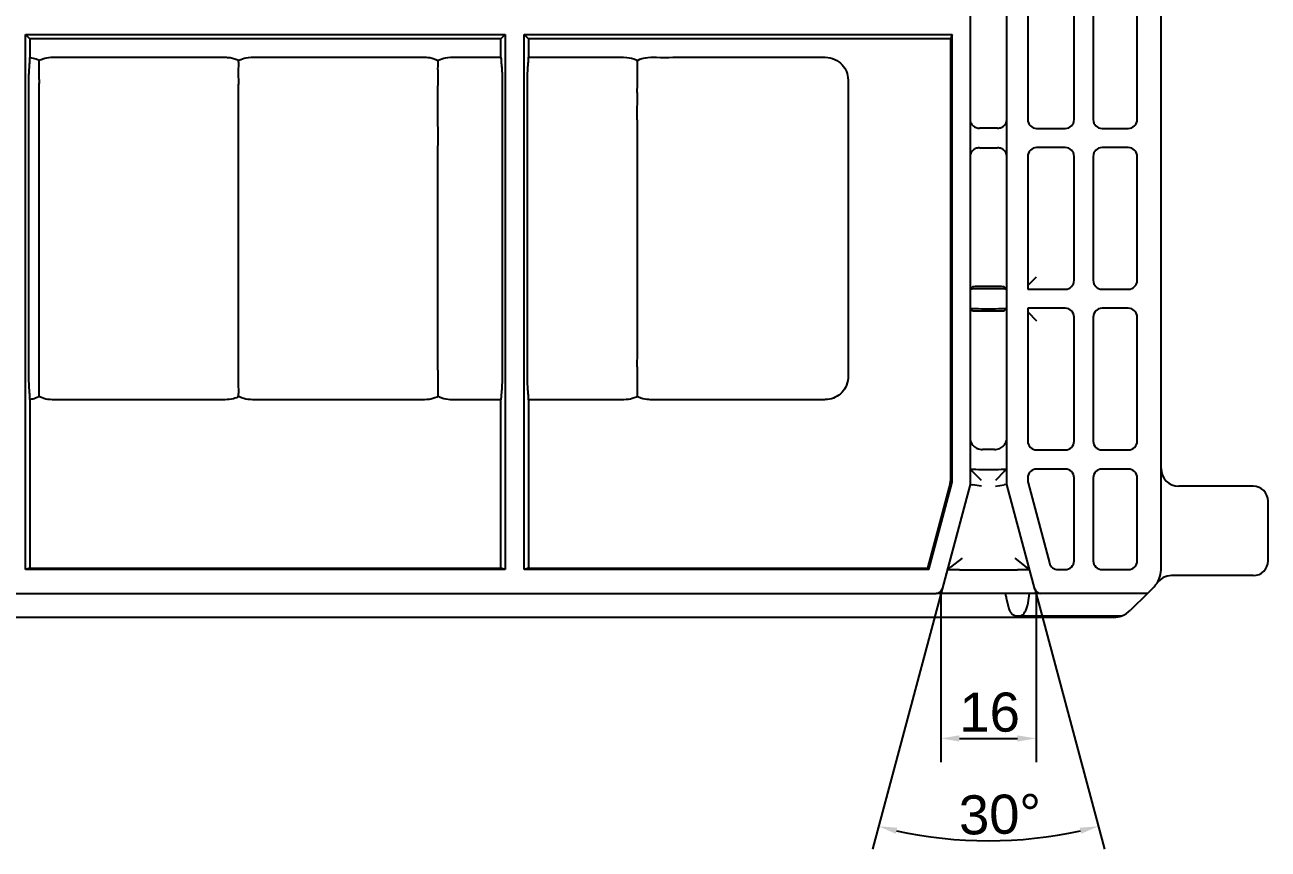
# Model space of a CAD drawing. Header units: millimetres. Extents: x 0 to 1486, y 0 to 1051.
# Drawn here: x 914.8 to 1123.7, y 679.4 to 817.9 of the extents above; entities that cross this region are included whole.
import ezdxf

# ---------------------------------------------------------------- set-up
doc = ezdxf.new("R2010")
doc.units = ezdxf.units.MM
doc.header["$LTSCALE"] = 1.25
doc.layers.add('Bemaßungen(DIN)', color=7, linetype='Continuous', lineweight=5, true_color=0x262659)
doc.layers.add('Sichtbare Kanten(DIN)', color=7, linetype='Continuous', lineweight=25, true_color=0x262659)
doc.styles.add('Aktuell-DINGroßer Text', font='arial.ttf')
doc.dimstyles.new('STANDARD-DIN', dxfattribs={"dimscale": 1.25, "dimtxt": 5.25, "dimasz": 2.5, "dimexe": 3.175, "dimexo": 0, "dimgap": 0.8, "dimtad": 1, "dimrnd": 1e-08, "dimtxsty": 'Aktuell-DINGroßer Text', "dimcen": 0.09, "dimdle": 10, "dimclrd": 256, "dimclre": 256, "dimclrt": 256, "dimazin": 2, "dimtfac": 0.666667, "dimtmove": 0, "dimatfit": 3, "dimfxl": 1, "dimtolj": 1, "dimlwd": 25, "dimlwe": 25, "dimarcsym": 0})

# ---------------------------------------------------------------- blocks, each defined once
blk = doc.blocks.new('*D34')
at = {"layer": 'Bemaßungen(DIN)', "color": 250, "linetype": 'Continuous', "lineweight": 25, "true_color": 0x3f3f3f, "transparency": 16777216}
for p, q in [((1073.65, 740.65), (1057.24, 679.42)), ((1084.55, 723.11), (1096.26, 679.42))]:
    blk.add_line(p, q, dxfattribs=at)
blk.add_arc((1076.75, 752.22), 71.4, 257.5077, 282.4923, dxfattribs=at)
at = {"layer": 'Bemaßungen(DIN)', "color": 250, "linetype": 'Continuous', "true_color": 0x3f3f3f, "transparency": 16777216}
for points in [[(1061.18, 682), (1061.43, 683.01), (1058.27, 683.25)], [(1092.07, 683.01), (1092.32, 682), (1095.23, 683.25)]]:
    blk.add_solid(points, dxfattribs=at)
at = {"layer": 'Defpoints', "color": 0, "linetype": 'Continuous', "transparency": 16777216}
for p in [(1076.75, 752.22), (1073.65, 740.65), (1084.55, 723.11), (1070.53, 681.09)]:
    blk.add_point(p, dxfattribs=at)
at = {"layer": 'Bemaßungen(DIN)', "color": 179, "linetype": 'Continuous', "lineweight": 25, "true_color": 0x262659, "transparency": 16777216, "insert": (1071.7, 688.4), "char_height": 6.562, "attachment_point": 1, "rotation": 1.2441, "style": 'Aktuell-DINGroßer Text'}
blk.add_mtext('\\A1;30°', dxfattribs=at)
blk = doc.blocks.new('*D54')
at = {"layer": 'Bemaßungen(DIN)', "color": 250, "linetype": 'Continuous', "lineweight": 25, "true_color": 0x3f3f3f, "transparency": 16777216}
for p, q in [((1068.75, 722.36), (1068.75, 694.04)), ((1084.75, 722.36), (1084.75, 694.04)), ((1071.87, 698.01), (1081.62, 698.01))]:
    blk.add_line(p, q, dxfattribs=at)
at = {"layer": 'Bemaßungen(DIN)', "color": 250, "linetype": 'Continuous', "true_color": 0x3f3f3f, "transparency": 16777216}
for points in [[(1071.87, 698.53), (1071.87, 697.49), (1068.75, 698.01)], [(1081.62, 698.53), (1081.62, 697.49), (1084.75, 698.01)]]:
    blk.add_solid(points, dxfattribs=at)
at = {"layer": 'Defpoints', "color": 0, "linetype": 'Continuous', "transparency": 16777216}
for p in [(1068.75, 722.36), (1084.75, 722.36), (1084.75, 698.01)]:
    blk.add_point(p, dxfattribs=at)
at = {"layer": 'Bemaßungen(DIN)', "color": 179, "linetype": 'Continuous', "lineweight": 25, "true_color": 0x262659, "transparency": 16777216, "insert": (1071.85, 705.71), "char_height": 6.562, "attachment_point": 1, "style": 'Aktuell-DINGroßer Text'}
blk.add_mtext('\\A1;16', dxfattribs=at)

msp = doc.modelspace()

# ---------------------------------------------------------------- linework, layer by layer
at = {"layer": 'Bemaßungen(DIN)'}
for p, q in [((1068.9471, 723.1053), (1067.7213, 718.5306)), ((1084.5499, 723.1053), (1085.7756, 718.5306)), ((1071.087, 722.3641), (1064.7797, 722.3641)), ((1082.41, 722.3641), (1088.7172, 722.3641))]:
    msp.add_line(p, q, dxfattribs=at)
at = {"layer": 'Sichtbare Kanten(DIN)'}
for p, q in [((1073.6485, 979.0771), (1073.6485, 740.6512)), ((1079.8485, 740.6512), (1079.8485, 979.0771)), ((1105.7485, 726.321), (1105.7485, 848.4648)), ((1073.6527, 822.7607), (1073.6527, 801.9676)), ((1079.8442, 801.9676), (1079.8442, 822.7607)), ((1083.3485, 822.7637), (1083.3485, 801.9646)), ((1091.1485, 801.9637), (1091.1485, 822.7646)), ((1094.3485, 822.7646), (1094.3485, 801.9637)), ((1101.7485, 801.9646), (1101.7485, 822.7637)), ((914.9485, 726.3641), (914.9485, 816.2641)), ((914.9485, 816.2641), (995.5485, 816.2641)), ((915.6816, 815.5309), (914.9485, 816.2641)), ((915.6816, 815.5309), (915.6816, 812.3833)), ((994.8153, 815.5309), (915.6816, 815.5309)), ((995.5485, 816.2641), (994.8153, 815.5309)), ((994.8153, 812.432), (994.8153, 815.5309)), ((995.5485, 816.2641), (995.5485, 726.3641)), ((998.7485, 726.3641), (998.7485, 816.2641)), ((998.7485, 816.2641), (1070.6485, 816.2641)), ((999.4816, 815.5309), (998.7485, 816.2641)), ((1070.3867, 815.5309), (999.4816, 815.5309)), ((999.4816, 815.5309), (999.4816, 812.4301)), ((1070.6485, 816.2641), (1070.3867, 815.5309)), ((1070.3867, 815.5309), (1070.3867, 741.2781)), ((1070.6485, 741.2436), (1070.6485, 816.2641)), ((1084.8485, 800.4641), (1089.6489, 800.4641)), ((1095.848, 800.4641), (1100.2485, 800.4641)), ((1089.6489, 797.2641), (1084.8485, 797.2641)), ((1100.2485, 797.2641), (1095.848, 797.2641)), ((1073.6527, 795.7607), (1073.6527, 773.4681)), ((1079.8442, 773.4681), (1079.8442, 795.7607)), ((1083.3485, 795.7637), (1083.3485, 773.4641)), ((1091.1485, 774.9637), (1091.1485, 795.7646)), ((1094.3485, 795.7646), (1094.3485, 774.9637)), ((1101.7485, 774.9646), (1101.7485, 795.7637)), ((1083.3489, 774.0638), (1084.8485, 775.5633)), ((1074.0816, 773.8683), (1073.6527, 773.4681)), ((1077.9159, 773.904), (1075.581, 773.904)), ((1079.8442, 773.4681), (1079.4154, 773.8683)), ((1083.3485, 773.4641), (1089.6489, 773.4641)), ((1095.848, 773.4641), (1100.2485, 773.4641)), ((1073.6527, 770.2601), (1074.0816, 769.8599)), ((1073.6527, 770.2601), (1073.6527, 748.4674)), ((1075.581, 769.8242), (1077.9159, 769.8242)), ((1079.4154, 769.8599), (1079.8442, 770.2601)), ((1079.8442, 748.4674), (1079.8442, 770.2601)), ((1083.3485, 770.2641), (1083.3485, 747.9646)), ((1089.6489, 770.2641), (1083.3485, 770.2641)), ((1083.3489, 769.6644), (1084.8485, 768.1649)), ((1100.2485, 770.2641), (1095.848, 770.2641)), ((1091.1485, 747.9637), (1091.1485, 768.7646)), ((1094.3485, 768.7646), (1094.3485, 747.9637)), ((1101.7485, 747.9646), (1101.7485, 768.7637)), ((915.6816, 754.9451), (915.6816, 726.6259)), ((994.8153, 726.6259), (994.8153, 754.9001)), ((999.4816, 754.8979), (999.4816, 726.6259)), ((1084.8485, 746.4641), (1089.6489, 746.4641)), ((1095.848, 746.4641), (1100.2485, 746.4641)), ((1073.6485, 743.2641), (1073.6527, 743.2601)), ((1073.6527, 743.2601), (1074.0815, 742.86)), ((1074.0815, 742.86), (1074.0816, 742.8599)), ((1075.581, 741.3604), (1074.0816, 742.8599)), ((1079.4154, 742.8599), (1077.9159, 741.3604)), ((1079.4154, 742.86), (1079.8442, 743.2601)), ((1079.4154, 742.8599), (1079.4154, 742.86)), ((1079.8442, 743.2601), (1079.8485, 743.2641)), ((1083.3485, 741.7637), (1083.3485, 741.3094)), ((1089.6489, 743.2641), (1084.8485, 743.2641)), ((1091.1485, 727.8641), (1091.1485, 741.7646)), ((1094.3485, 741.7646), (1094.3485, 727.8641)), ((1100.2485, 743.2641), (1095.848, 743.2641)), ((1101.7485, 727.8641), (1101.7485, 741.7637)), ((1070.3355, 740.8898), (1066.5135, 726.6259)), ((1066.7144, 726.3641), (1070.5973, 740.8554)), ((1073.6485, 740.6512), (1068.9471, 723.1053)), ((1073.6485, 740.6512), (1074.0816, 740.5941)), ((1075.581, 740.3967), (1074.0816, 740.5941)), ((1077.9159, 740.3967), (1079.4154, 740.5941)), ((1079.8485, 740.6512), (1079.4154, 740.5941)), ((1084.5499, 723.1053), (1079.8485, 740.6512)), ((1083.3996, 740.9212), (1087.0022, 727.4759)), ((1121.2485, 740.3641), (1108.7485, 740.3641)), ((1123.7485, 727.8641), (1123.7485, 737.8641)), ((1072.3388, 728.2967), (1070.3847, 726.7972)), ((1081.1581, 728.2967), (1083.1122, 726.7972)), ((915.6816, 726.6259), (914.9485, 726.3641)), ((995.5485, 726.3641), (914.9485, 726.3641)), ((915.6816, 726.6259), (994.8153, 726.6259)), ((995.5485, 726.3641), (994.8153, 726.6259)), ((999.4816, 726.6259), (998.7485, 726.3641)), ((1066.7144, 726.3641), (998.7485, 726.3641)), ((999.4816, 726.6259), (1066.5135, 726.6259)), ((1066.7144, 726.3641), (1066.5135, 726.6259)), ((1069.8203, 726.3641), (1070.3847, 726.7972)), ((1071.8873, 726.351), (1081.6096, 726.351)), ((1083.6767, 726.3641), (1083.1122, 726.7972)), ((1088.4511, 726.3641), (1089.648, 726.3641)), ((1095.8489, 726.3641), (1100.2485, 726.3641)), ((1121.2485, 725.3641), (1107.5228, 725.3641)), ((1104.5769, 723.4925), (1103.4485, 722.3641)), ((221.5158, 722.3641), (1067.9811, 722.3641)), ((1071.087, 722.3641), (1067.9811, 722.3641)), ((1082.41, 722.3641), (1071.087, 722.3641)), ((1079.7337, 721.6141), (1080.2006, 719.7601)), ((1085.5158, 722.3641), (1082.41, 722.3641)), ((1083.6084, 722.3641), (1083.2964, 720.4158)), ((1103.4485, 722.3641), (1085.5158, 722.3641)), ((1103.4485, 722.3641), (1100.62, 719.5357)), ((191.7053, 718.3641), (1097.7916, 718.3641)), ((1081.6494, 718.5769), (1081.8475, 718.5769)), ((1082.1693, 718.6141), (1099.1835, 718.6141))]:
    msp.add_line(p, q, dxfattribs=at)
for centre, radius, start, end in [((1108.7485, 743.3641), 3, 180, 270), ((1084.8485, 741.3094), 1.5, 180, 195), ((1121.2485, 737.8641), 2.5, 0, 90), ((1088.4511, 727.8641), 1.5, 195, 270), ((1100.2485, 727.8641), 1.5, 270, 0), ((1121.2485, 727.8641), 2.5, 270, 0), ((1101.7485, 726.321), 4, 315, 0), ((1107.5228, 722.3641), 3, 90, 145.579312), ((1067.9811, 723.3641), 1, 270, 345), ((1085.5158, 723.3641), 1, 195, 270), ((1097.7916, 722.3641), 4, 290.364135, 315), ((1097.7916, 722.3641), 4, 270, 290.364135)]:
    msp.add_arc(centre, radius, start, end, dxfattribs=at)
for centre, major_axis, ratio, start_param, end_param in [((1076.7485, 800.4641), (3.1, 0), 0.02443947, 1.05468974, 2.08690292), ((1084.8485, 801.9646), (0, -1.5004), 0.99970149, 4.71238898, 6.28318531), ((1089.648, 801.9646), (1.0613, -1.0613), 0.99940325, 5.49808561, 7.068285), ((1095.8489, 801.9646), (-1.0613, -1.0613), 0.99940325, 5.49808561, 7.068285), ((1100.2485, 801.9646), (0, -1.5004), 0.99970149, 0, 1.57079633), ((1076.7485, 797.2641), (-3.1, 0), 0.02443947, 1.05468974, 2.08690292), ((1084.8485, 795.7637), (0, 1.5004), 0.99970149, 0, 1.57079633), ((1089.648, 795.7637), (1.0613, 1.0613), 0.99940325, 5.49808561, 7.068285), ((1095.8489, 795.7637), (-1.0613, 1.0613), 0.99940325, 5.49808561, 7.068285), ((1100.2485, 795.7637), (0, 1.5004), 0.99970149, 4.71238898, 6.28318531), ((1076.7485, 773.4641), (3.1, 0), 0.02443947, 0.05235988, 3.08923278), ((1075.581, 773.8674), (-1.5, 0), 0.02443947, 4.71238898, 6.25700537), ((1077.9159, 773.8674), (-1.5, 0), 0.02443947, 3.16777259, 4.71238898), ((1084.8485, 774.0629), (-1.5, 0), 0.02443947, 6.2587507, 6.28318531), ((1089.648, 774.9646), (1.0613, -1.0613), 0.99940325, 5.49808561, 7.068285), ((1095.8489, 774.9646), (-1.0613, -1.0613), 0.99940325, 5.49808561, 7.068285), ((1100.2485, 774.9646), (0, -1.5004), 0.99970149, 0, 1.57079633), ((1076.7485, 770.2641), (-3.1, 0), 0.02443947, 0.05235988, 3.08923278), ((1075.581, 769.8609), (1.5, 0), 0.02443947, 3.16777259, 4.71238898), ((1077.9159, 769.8609), (1.5, 0), 0.02443947, 4.71238898, 6.25700537), ((1084.8485, 769.6653), (1.5, 0), 0.02443947, 3.14159265, 3.16602726), ((1089.648, 768.7637), (1.0613, 1.0613), 0.99940325, 5.49808561, 7.068285), ((1095.8489, 768.7637), (-1.0613, 1.0613), 0.99940325, 5.49808561, 7.068285), ((1100.2485, 768.7637), (0, 1.5004), 0.99970149, 4.71238898, 6.28318531), ((1084.8485, 747.9646), (0, -1.5004), 0.99970149, 4.71238898, 6.28318531), ((1089.648, 747.9646), (1.0613, -1.0613), 0.99940325, 5.49808561, 7.068285), ((1095.8489, 747.9646), (-1.0613, -1.0613), 0.99940325, 5.49808561, 7.068285), ((1100.2485, 747.9646), (0, -1.5004), 0.99970149, 0, 1.57079633), ((1076.7485, 746.4641), (3.1, 0), 0.02443947, 1.23415991, 1.90743275), ((1076.7485, 743.2641), (-3.1, 0), 0.02443947, 0.05235988, 3.08923278), ((1084.8485, 741.7637), (0, 1.5004), 0.99970149, 0, 1.57079633), ((1089.648, 741.7637), (1.0613, 1.0613), 0.99940325, 5.49808561, 7.068285), ((1095.8489, 741.7637), (-1.0613, 1.0613), 0.99940325, 5.49808561, 7.068285), ((1100.2485, 741.7637), (0, 1.5004), 0.99970149, 4.71238898, 6.28318531), ((1068.8866, 741.2781), (1.4872, -0.1958), 0.99996126, 6.15229063, 6.41407999), ((1069.1484, 741.2436), (1.4872, -0.1958), 0.99996126, 6.15229063, 6.41407999), ((1089.648, 727.8641), (1.5004, 0), 0.99970149, 4.71238898, 6.28318531), ((1095.8489, 727.8641), (-1.5004, 0), 0.99970149, 0, 1.57079633), ((1071.8733, 726.2986), (-2.0706, -0.0004), 0.0252925, 4.70560733, 6.27640366), ((1081.6237, 726.2986), (2.0706, -0.0004), 0.0252925, 0.00678165, 1.57757798), ((1079.8025, 721.6141), (-0.1903, 0.7498), 0.08613948, 6.26132716, 7.83212349), ((1081.6494, 720.1732), (0, -1.5963), 0.93969262, 4.97418837, 6.28318531), ((1081.8475, 721.0654), (0, -2.5097), 0.59767248, 0.21620829, 1.30899694), ((1081.8475, 720.1732), (0, -1.5963), 0.93969262, 0, 0.21620829)]:
    msp.add_ellipse(centre, major_axis=major_axis, ratio=ratio, start_param=start_param, end_param=end_param, dxfattribs=at)
for points, knots in [([(915.6816, 754.9451), (915.6786, 754.9949), (915.6755, 755.0517), (915.6625, 755.3041), (915.6538, 755.5061), (915.6281, 756.0037), (915.6171, 756.1201), (915.5816, 756.5883), (915.5555, 756.9972), (915.5336, 757.3202), (915.5192, 757.5426), (915.5018, 758.0615), (915.4934, 758.3513), (915.4797, 759.2797), (915.4751, 759.7643), (915.47, 760.8478), (915.4702, 761.407), (915.471, 762.2919), (915.4715, 762.605), (915.4716, 763.7415), (915.4708, 764.2467), (915.4708, 765.6937), (915.4711, 766.2297), (915.4715, 768.061), (915.4712, 770.9306), (915.4713, 779.0777), (915.4712, 785.0808), (915.4713, 793.9606), (915.4712, 796.8373), (915.4713, 801.192), (915.4705, 801.318), (915.4714, 803.3928), (915.4719, 803.8515), (915.4705, 805.5004), (915.4685, 806.405), (915.478, 807.8689), (915.483, 808.3414), (915.4954, 809.0252), (915.5019, 809.2829), (915.5214, 809.7889), (915.5328, 809.9799), (915.5669, 810.5097), (915.5896, 810.8447), (915.6205, 811.2413), (915.6271, 811.3325), (915.6537, 811.7789), (915.666, 812.1259), (915.6816, 812.3833)], [0.05198175, 0.05198175, 0.05198175, 0.05198175, 0.08961273, 0.08961273, 0.19615793, 0.19615793, 0.37208754, 0.37208754, 0.60301265, 0.60301265, 1.06693711, 1.06693711, 1.27644578, 1.27644578, 1.44285108, 1.44285108, 1.62487456, 1.62487456, 1.73935508, 1.73935508, 1.91679317, 1.91679317, 2.02223375, 2.02223375, 2.28298027, 2.28298027, 3.01305198, 3.01305198, 3.36290267, 3.36290267, 3.54265617, 3.54265617, 3.64452104, 3.64452104, 3.7654295, 3.7654295, 3.82463242, 3.82463242, 3.8666461, 3.8666461, 3.9117295, 3.9117295, 3.9992566, 3.9992566, 4.02924011, 4.02924011, 4.10778802, 4.10778802, 4.10778802, 4.10778802]), ([(915.6816, 812.3833), (916.0361, 812.3438), (916.373, 812.2711), (916.8977, 812.0705), (917.0741, 811.9877), (917.2435, 811.8923)], [0.051602702, 0.051602702, 0.051602702, 0.051602702, 0.164344396, 0.164344396, 0.223696848, 0.223696848, 0.223696848, 0.223696848]), ([(917.2498, 755.4348), (917.2495, 755.4803), (917.2491, 755.5281), (917.2467, 755.9122), (917.2521, 756.3022), (917.2481, 757.1848), (917.2484, 757.3411), (917.2487, 758.1851), (917.2471, 758.7433), (917.2486, 759.521), (917.2466, 759.8578), (917.2432, 760.6443), (917.2426, 761.0454), (917.2445, 762.0208), (917.2476, 762.4762), (917.2458, 764.2197), (917.2448, 764.5995), (917.2459, 771.5443), (917.2446, 777.4641), (917.2447, 798.1219), (917.2489, 799.2761), (917.2449, 801.7388), (917.2431, 802.2718), (917.241, 803.4536), (917.2413, 803.7693), (917.2466, 805.3269), (917.2457, 806.0068), (917.2431, 806.9689), (917.2427, 807.3099), (917.2491, 807.8716), (917.2539, 808.0768), (917.2567, 808.6179), (917.2461, 809.049), (917.2443, 809.8246), (917.2457, 810.0075), (917.2406, 810.9689), (917.2539, 811.5137), (917.2436, 811.8877), (917.2435, 811.89), (917.2435, 811.8923)], [0.65678027, 0.65678027, 0.65678027, 0.65678027, 0.72894639, 0.72894639, 1.19313966, 1.19313966, 1.79647028, 1.79647028, 2.25589607, 2.25589607, 2.53881511, 2.53881511, 2.84457981, 2.84457981, 3.32821254, 3.32821254, 3.56010223, 3.56010223, 4.8992641, 4.8992641, 8.23325281, 8.23325281, 8.94627978, 8.94627978, 9.5056047, 9.5056047, 10.91849789, 10.91849789, 11.77312085, 11.77312085, 12.4594892, 12.4594892, 13.68709548, 13.68709548, 15.98767614, 15.98767614, 18.40445362, 18.40445362, 18.41957849, 18.41957849, 18.41957849, 18.41957849]), ([(917.2435, 811.8923), (917.4758, 812.0259), (917.6846, 812.1109), (918.2899, 812.3217), (918.742, 812.3875), (919.8368, 812.447), (920.9857, 812.4112), (923.3239, 812.4237), (924.8214, 812.4284), (929.6237, 812.4345), (932.5005, 812.4237), (938.8838, 812.4375), (942.3903, 812.4056), (948.315, 812.4304), (948.669, 812.4266), (949.4617, 812.3644), (949.9503, 812.2736), (950.5605, 811.9906), (950.653, 811.9433), (950.7435, 811.8923)], [3.39082308, 3.39082308, 3.39082308, 3.39082308, 3.74277356, 3.74277356, 4.68273908, 4.68273908, 5.94421928, 5.94421928, 7.21988677, 7.21988677, 9.12583752, 9.12583752, 11.44896655, 11.44896655, 13.05112159, 13.05112159, 15.39967461, 15.39967461, 15.82664866, 15.82664866, 15.82664866, 15.82664866]), ([(950.7498, 755.4348), (950.7495, 755.4828), (950.749, 755.5336), (950.7467, 755.9229), (950.7522, 756.3142), (950.748, 757.1884), (950.7485, 757.3472), (950.7486, 758.1772), (950.7472, 758.7403), (950.7485, 759.5296), (950.7466, 759.8662), (950.7431, 760.6514), (950.7426, 761.0525), (950.7445, 762.0306), (950.7476, 762.4697), (950.7457, 764.2419), (950.7448, 764.6018), (950.746, 771.5736), (950.7446, 777.4937), (950.7447, 798.2989), (950.7492, 799.2203), (950.7452, 801.5578), (950.7379, 803.0197), (950.7489, 805.7495), (950.7428, 806.473), (950.7439, 807.4766), (950.7479, 807.7427), (950.7548, 808.172), (950.7567, 808.3806), (950.7436, 809.5469), (950.7522, 809.7671), (950.7406, 810.6875), (950.7602, 811.1204), (950.7504, 811.6909), (950.746, 811.8002), (950.7435, 811.8923)], [0.2558523, 0.2558523, 0.2558523, 0.2558523, 0.28402504, 0.28402504, 0.45434451, 0.45434451, 0.67213075, 0.67213075, 0.82599602, 0.82599602, 0.91852312, 0.91852312, 1.01863252, 1.01863252, 1.17660296, 1.17660296, 1.24925939, 1.24925939, 1.65825211, 1.65825211, 2.68658375, 2.68658375, 2.79279292, 2.79279292, 2.86761711, 2.86761711, 2.90925276, 2.90925276, 2.94819496, 2.94819496, 3.07286362, 3.07286362, 3.25453641, 3.25453641, 3.3103209, 3.3103209, 3.3103209, 3.3103209]), ([(950.7435, 811.8923), (950.7588, 811.9011), (950.7743, 811.9099), (951.1955, 812.1436), (951.6052, 812.2659), (952.5612, 812.4338), (953.1408, 812.4323), (955.3354, 812.4), (956.9137, 812.4205), (961.8099, 812.4399), (966.2482, 812.4289), (970.6477, 812.4259), (974.0822, 812.4281), (980.8625, 812.4077), (981.7954, 812.46), (982.9861, 812.3597), (983.4793, 812.2665), (984.0847, 811.9781), (984.1648, 811.9366), (984.2435, 811.8923)], [1.9240404, 1.9240404, 1.9240404, 1.9240404, 1.92512371, 1.92512371, 1.95331132, 1.95331132, 1.99357988, 1.99357988, 2.09661317, 2.09661317, 2.31324601, 2.31324601, 3.08420493, 3.08420493, 3.83526504, 3.83526504, 4.30737416, 4.30737416, 4.38052215, 4.38052215, 4.38052215, 4.38052215]), ([(984.2498, 755.4348), (984.2495, 755.4828), (984.249, 755.5336), (984.2467, 755.9229), (984.2522, 756.3142), (984.248, 757.1884), (984.2485, 757.3472), (984.2486, 758.1772), (984.2472, 758.7403), (984.2485, 759.5296), (984.2466, 759.8662), (984.2431, 760.6514), (984.2426, 761.0525), (984.2445, 762.0306), (984.2476, 762.4697), (984.2457, 764.2419), (984.2448, 764.6018), (984.246, 771.5736), (984.2446, 777.4937), (984.2447, 798.2989), (984.2492, 799.2203), (984.2452, 801.5578), (984.2379, 803.0197), (984.2489, 805.7495), (984.2428, 806.473), (984.2439, 807.4766), (984.2479, 807.7427), (984.2548, 808.172), (984.2567, 808.3806), (984.2436, 809.5469), (984.2522, 809.7671), (984.2406, 810.6875), (984.2602, 811.1204), (984.2504, 811.6909), (984.246, 811.8002), (984.2435, 811.8923)], [0.2558523, 0.2558523, 0.2558523, 0.2558523, 0.28402504, 0.28402504, 0.45434451, 0.45434451, 0.67213075, 0.67213075, 0.82599602, 0.82599602, 0.91852312, 0.91852312, 1.01863252, 1.01863252, 1.17660296, 1.17660296, 1.24925939, 1.24925939, 1.65825211, 1.65825211, 2.68658375, 2.68658375, 2.79279292, 2.79279292, 2.86761711, 2.86761711, 2.90925276, 2.90925276, 2.94819496, 2.94819496, 3.07286362, 3.07286362, 3.25453641, 3.25453641, 3.3103209, 3.3103209, 3.3103209, 3.3103209]), ([(984.2435, 811.8923), (984.2588, 811.9011), (984.2743, 811.9099), (984.6955, 812.1436), (985.1052, 812.2659), (986.0612, 812.4338), (986.6408, 812.4323), (988.6448, 812.4028), (990.0323, 812.4182), (992.5516, 812.4293), (993.6834, 812.4311), (994.8153, 812.432)], [1.924040396, 1.924040396, 1.924040396, 1.924040396, 1.925123706, 1.925123706, 1.953311321, 1.953311321, 1.993579882, 1.993579882, 2.084162083, 2.084162083, 2.158059657, 2.158059657, 2.158059657, 2.158059657]), ([(994.8153, 812.432), (994.8301, 812.2189), (994.8413, 811.9609), (994.8789, 811.4831), (994.8952, 811.3304), (994.9528, 810.7481), (994.9665, 810.5915), (994.9848, 810.2615), (994.9988, 809.9878), (995.0227, 808.9812), (995.0282, 808.5369), (995.0366, 807.6594), (995.0386, 807.1049), (995.0408, 805.9507), (995.0395, 805.4794), (995.04, 801.9033), (995.04, 799.9039), (995.0399, 794.7013), (995.04, 791.4979), (995.0401, 785.1573), (995.0401, 782.02), (995.0401, 776.9965), (995.0401, 775.1103), (995.0401, 770.3578), (995.0401, 767.4915), (995.0401, 763.4667), (995.0398, 763.015), (995.0402, 761.2603), (995.0413, 760.4927), (995.0327, 759.1927), (995.0275, 758.671), (995.0117, 757.8294), (995.003, 757.5165), (994.9811, 756.9397), (994.9684, 756.7503), (994.9365, 756.3901), (994.9029, 756.1012), (994.8426, 755.4006), (994.8295, 755.1108), (994.8153, 754.9001)], [0.05667299, 0.05667299, 0.05667299, 0.05667299, 0.27946248, 0.27946248, 0.43160207, 0.43160207, 0.61473608, 0.61473608, 0.71178444, 0.71178444, 0.79081645, 0.79081645, 0.91467968, 0.91467968, 1.09794387, 1.09794387, 1.33030047, 1.33030047, 1.70258517, 1.70258517, 2.06719628, 2.06719628, 2.28640365, 2.28640365, 2.61952155, 2.61952155, 2.75416215, 2.75416215, 2.93114477, 2.93114477, 3.02628967, 3.02628967, 3.10041056, 3.10041056, 3.19639298, 3.19639298, 3.32983317, 3.32983317, 3.47956951, 3.47956951, 3.47956951, 3.47956951]), ([(999.4816, 754.8979), (999.4685, 755.0953), (999.4578, 755.3352), (999.4279, 755.7716), (999.4158, 755.9145), (999.3469, 756.7188), (999.3322, 756.8897), (999.3044, 757.4518), (999.2939, 757.7941), (999.2809, 758.3789), (999.274, 758.7561), (999.2633, 759.9623), (999.262, 760.5484), (999.2611, 761.445), (999.2617, 761.8244), (999.2618, 763.2885), (999.2615, 763.7061), (999.2618, 771.0305), (999.2617, 777.4274), (999.2616, 792.5499), (999.2617, 798.8822), (999.2616, 801.3601), (999.2614, 801.9575), (999.2615, 803.3638), (999.2618, 803.9767), (999.2613, 805.6406), (999.2599, 806.6622), (999.2698, 808.2276), (999.2755, 808.6352), (999.288, 809.3107), (999.2967, 809.6292), (999.3175, 810.1798), (999.3294, 810.3717), (999.3487, 810.6243), (999.3576, 810.7334), (999.4016, 811.2663), (999.4144, 811.3789), (999.4552, 811.9147), (999.4654, 812.1943), (999.4816, 812.4301)], [0.05641243, 0.05641243, 0.05641243, 0.05641243, 0.25288538, 0.25288538, 0.3795973, 0.3795973, 0.54924657, 0.54924657, 0.71887242, 0.71887242, 0.835632, 0.835632, 0.9576792, 0.9576792, 1.09363383, 1.09363383, 1.19000726, 1.19000726, 1.85469158, 1.85469158, 2.76133258, 2.76133258, 3.13345723, 3.13345723, 3.56055335, 3.56055335, 4.18444303, 4.18444303, 4.57432403, 4.57432403, 5.04322338, 5.04322338, 5.59803448, 5.59803448, 5.81209155, 5.81209155, 7.43358332, 7.43358332, 10.06669965, 10.06669965, 10.06669965, 10.06669965]), ([(999.4816, 812.4301), (1000.9187, 812.4271), (1004.8331, 812.4359), (1009.8389, 812.4243), (1010.5878, 812.4144), (1015.2623, 812.4234), (1016.192, 812.5079), (1017.3487, 812.0933), (1017.5507, 812.0008), (1017.7435, 811.8923)], [0.02507932, 0.02507932, 0.02507932, 0.02507932, 0.172866297, 0.172866297, 0.290059593, 0.290059593, 0.568289123, 0.568289123, 0.629205047, 0.629205047, 0.629205047, 0.629205047]), ([(1017.7498, 755.4348), (1017.7495, 755.4828), (1017.749, 755.5336), (1017.7467, 755.9229), (1017.7522, 756.3142), (1017.748, 757.1884), (1017.7485, 757.3472), (1017.7486, 758.1772), (1017.7472, 758.7403), (1017.7485, 759.5296), (1017.7466, 759.8662), (1017.7431, 760.6514), (1017.7426, 761.0525), (1017.7445, 762.0306), (1017.7476, 762.4697), (1017.7457, 764.2419), (1017.7448, 764.6018), (1017.746, 771.5736), (1017.7446, 777.4937), (1017.7447, 798.2989), (1017.7492, 799.2203), (1017.7452, 801.5578), (1017.7379, 803.0197), (1017.7489, 805.7495), (1017.7428, 806.473), (1017.7439, 807.4766), (1017.7479, 807.7427), (1017.7548, 808.172), (1017.7567, 808.3806), (1017.7436, 809.5469), (1017.7522, 809.7671), (1017.7406, 810.6875), (1017.7602, 811.1204), (1017.7504, 811.6909), (1017.746, 811.8002), (1017.7435, 811.8923)], [0.2558523, 0.2558523, 0.2558523, 0.2558523, 0.28402504, 0.28402504, 0.45434451, 0.45434451, 0.67213075, 0.67213075, 0.82599602, 0.82599602, 0.91852312, 0.91852312, 1.01863252, 1.01863252, 1.17660296, 1.17660296, 1.24925939, 1.24925939, 1.65825211, 1.65825211, 2.68658375, 2.68658375, 2.79279292, 2.79279292, 2.86761711, 2.86761711, 2.90925276, 2.90925276, 2.94819496, 2.94819496, 3.07286362, 3.07286362, 3.25453641, 3.25453641, 3.3103209, 3.3103209, 3.3103209, 3.3103209]), ([(1017.7435, 811.8923), (1017.7824, 811.9147), (1017.8221, 811.9365), (1018.2766, 812.1748), (1018.6927, 812.2879), (1019.6759, 812.442), (1020.2817, 812.4306), (1022.7874, 812.3917), (1024.6342, 812.426), (1027.2133, 812.4311), (1028.1241, 812.4321), (1032.0699, 812.4337), (1033.5704, 812.4288), (1037.5086, 812.4252), (1040.9373, 812.43), (1047.0814, 812.4089), (1048.2564, 812.4334), (1049.4786, 812.4185), (1050.0004, 812.3788), (1051.0432, 812.0379), (1051.4999, 811.7728), (1052.326, 811.0624), (1052.5782, 810.6608), (1052.9526, 809.9141), (1053.0653, 809.4464), (1053.2146, 808.35), (1053.1967, 807.6439), (1053.1918, 805.5773), (1053.1916, 804.4152), (1053.1814, 802.4077), (1053.1806, 801.4198), (1053.1811, 799.2982), (1053.1854, 797.7162), (1053.192, 793.3665), (1053.1934, 790.8246), (1053.1941, 785.8949), (1053.1942, 782.2741), (1053.1915, 767.7416), (1053.1682, 767.3826), (1053.1932, 763.0877), (1053.1999, 762.2296), (1053.1912, 760.6138), (1053.2275, 759.2844), (1053.1046, 758.0471), (1052.994, 757.4835), (1052.5638, 756.648), (1052.3157, 756.2589), (1051.5359, 755.58), (1051.1296, 755.3381), (1050.2705, 755.0189), (1049.8399, 754.9466), (1048.9015, 754.8897), (1048.3164, 754.8923), (1046.1258, 754.9048), (1044.495, 754.9087), (1037.5574, 754.8911), (1032.3257, 754.8961), (1030.7204, 754.8967), (1029.5183, 754.8978), (1026.6062, 754.9034), (1024.5967, 754.9143), (1020.1656, 754.884), (1019.7086, 754.9061), (1018.9492, 754.9818), (1018.4508, 755.0818), (1017.8682, 755.3702), (1017.8086, 755.4017), (1017.7498, 755.4348)], [3.10748141, 3.10748141, 3.10748141, 3.10748141, 3.11868066, 3.11868066, 3.23263626, 3.23263626, 3.40167352, 3.40167352, 3.87507102, 3.87507102, 4.06283996, 4.06283996, 4.66314199, 4.66314199, 8.70212829, 8.70212829, 11.90094827, 11.90094827, 14.81789667, 14.81789667, 17.56485305, 17.56485305, 20.8683665, 20.8683665, 25.98139474, 25.98139474, 33.7866521, 33.7866521, 43.81435944, 43.81435944, 51.10904053, 51.10904053, 66.35352043, 66.35352043, 85.84921236, 85.84921236, 99.18087542, 99.18087542, 176.30724255, 176.30724255, 195.56501417, 195.56501417, 212.56810971, 212.56810971, 223.46923046, 223.46923046, 229.13959711, 229.13959711, 233.69288428, 233.69288428, 238.17646643, 238.17646643, 242.24667123, 242.24667123, 243.023294, 243.023294, 243.88762539, 243.88762539, 244.59268458, 244.59268458, 246.16254685, 246.16254685, 248.0543416, 248.0543416, 250.76359622, 250.76359622, 251.07686008, 251.07686008, 251.07686008, 251.07686008]), ([(1073.6527, 801.9676), (1073.6527, 801.9614), (1073.6528, 801.9564), (1073.653, 801.9477), (1073.6531, 801.944), (1073.6534, 801.9334), (1073.6537, 801.9274), (1073.6547, 801.9097), (1073.6555, 801.8988), (1073.6586, 801.8643), (1073.6614, 801.8399), (1073.6728, 801.7617), (1073.6848, 801.7032), (1073.7543, 801.4471), (1073.8755, 801.2179), (1074.1517, 800.9106), (1074.3184, 800.7771), (1074.7259, 800.5849), (1074.967, 800.5265), (1075.2186, 800.53)], [0, 0, 0, 0, 0.001857238, 0.001857238, 0.003714476, 0.003714476, 0.007428953, 0.007428953, 0.014857906, 0.014857906, 0.029715812, 0.029715812, 0.059431624, 0.059431624, 0.168246562, 0.168246562, 0.255137094, 0.255137094, 0.341915632, 0.341915632, 0.341915632, 0.341915632]), ([(1078.2783, 800.53), (1078.4975, 800.527), (1078.7129, 800.5715), (1079.086, 800.7242), (1079.2441, 800.8319), (1079.5586, 801.1211), (1079.7106, 801.3704), (1079.8014, 801.6572), (1079.8178, 801.7276), (1079.833, 801.8203), (1079.8367, 801.8491), (1079.8406, 801.8894), (1079.8416, 801.9019), (1079.8429, 801.922), (1079.8433, 801.9286), (1079.8437, 801.9404), (1079.8439, 801.9445), (1079.8441, 801.9544), (1079.8442, 801.9601), (1079.8442, 801.9676)], [-0.343875903, -0.343875903, -0.343875903, -0.343875903, -0.268270401, -0.268270401, -0.192552908, -0.192552908, -0.072035767, -0.072035767, -0.036017883, -0.036017883, -0.018008942, -0.018008942, -0.009004471, -0.009004471, -0.004502235, -0.004502235, -0.002251118, -0.002251118, 0, 0, 0, 0]), ([(1075.2186, 797.1982), (1074.9994, 797.2012), (1074.784, 797.1568), (1074.4109, 797.004), (1074.2528, 796.8963), (1073.9383, 796.6071), (1073.7864, 796.3578), (1073.6956, 796.071), (1073.6791, 796.0007), (1073.6639, 795.9079), (1073.6602, 795.8791), (1073.6563, 795.8388), (1073.6553, 795.8263), (1073.654, 795.8063), (1073.6537, 795.7996), (1073.6532, 795.7878), (1073.653, 795.7837), (1073.6528, 795.7738), (1073.6527, 795.7682), (1073.6527, 795.7607)], [0.234291609, 0.234291609, 0.234291609, 0.234291609, 0.309897111, 0.309897111, 0.385614604, 0.385614604, 0.506131745, 0.506131745, 0.542149629, 0.542149629, 0.56015857, 0.56015857, 0.569163041, 0.569163041, 0.573665277, 0.573665277, 0.575916394, 0.575916394, 0.578167512, 0.578167512, 0.578167512, 0.578167512]), ([(1079.8442, 795.7607), (1079.8442, 795.7681), (1079.8441, 795.7738), (1079.8439, 795.7836), (1079.8437, 795.7878), (1079.8433, 795.7996), (1079.8429, 795.8062), (1079.8417, 795.8262), (1079.8406, 795.8387), (1079.8367, 795.879), (1079.8331, 795.9077), (1079.8178, 796.0003), (1079.8015, 796.0706), (1079.7108, 796.3575), (1079.5587, 796.6069), (1079.2441, 796.8963), (1079.086, 797.004), (1078.7129, 797.1568), (1078.4975, 797.2012), (1078.2783, 797.1982)], [0.580642611, 0.580642611, 0.580642611, 0.580642611, 0.582890047, 0.582890047, 0.585137484, 0.585137484, 0.589632358, 0.589632358, 0.598622105, 0.598622105, 0.6166016, 0.6166016, 0.65256059, 0.65256059, 0.773169105, 0.773169105, 0.848886598, 0.848886598, 0.9244921, 0.9244921, 0.9244921, 0.9244921]), ([(917.2498, 755.4348), (917.2218, 755.419), (917.1937, 755.4035), (916.7699, 755.1774), (916.4159, 755.0766), (916.0001, 754.9874), (915.8413, 754.9629), (915.6816, 754.9451)], [1.885641424, 1.885641424, 1.885641424, 1.885641424, 1.895687787, 1.895687787, 2.036040956, 2.036040956, 2.122413379, 2.122413379, 2.122413379, 2.122413379]), ([(950.7498, 755.4348), (950.5199, 755.3047), (950.2316, 755.1715), (949.4089, 754.9465), (948.9373, 754.9122), (947.7814, 754.8861), (946.9937, 754.9171), (941.9111, 754.9044), (940.4532, 754.8991), (935.5631, 754.8941), (932.3371, 754.8941), (926.801, 754.9007), (924.3496, 754.9143), (921.1454, 754.8947), (919.8261, 754.8677), (918.5786, 754.9578), (918.1072, 755.0439), (917.4972, 755.3044), (917.3716, 755.3663), (917.2498, 755.4348)], [2.95699306, 2.95699306, 2.95699306, 2.95699306, 3.16769988, 3.16769988, 3.44780715, 3.44780715, 3.8507443, 3.8507443, 4.01280986, 4.01280986, 4.39435139, 4.39435139, 4.69757628, 4.69757628, 4.79068987, 4.79068987, 4.85228507, 4.85228507, 4.86874298, 4.86874298, 4.86874298, 4.86874298]), ([(984.2498, 755.4348), (984.1945, 755.4035), (984.1385, 755.3736), (983.6161, 755.111), (983.1707, 755.0052), (982.2983, 754.8972), (981.8014, 754.8931), (979.2039, 754.902), (977.6513, 754.9105), (972.8099, 754.896), (969.521, 754.9064), (965.952, 754.8978), (964.2875, 754.8953), (959.9827, 754.902), (958.707, 754.9088), (954.9214, 754.9108), (953.5264, 754.87), (952.193, 754.9408), (951.7169, 755.0162), (951.0686, 755.2699), (950.9061, 755.3469), (950.7498, 755.4348)], [2.59723533, 2.59723533, 2.59723533, 2.59723533, 2.64480906, 2.64480906, 3.03629151, 3.03629151, 3.45143088, 3.45143088, 4.06823485, 4.06823485, 5.37484973, 5.37484973, 5.48611659, 5.48611659, 5.58711722, 5.58711722, 5.83252886, 5.83252886, 5.99401629, 5.99401629, 6.05017195, 6.05017195, 6.05017195, 6.05017195]), ([(994.8153, 754.9001), (993.1325, 754.9039), (991.933, 754.9099), (988.1429, 754.9081), (986.8082, 754.8543), (985.4874, 754.974), (985, 755.0698), (984.4108, 755.348), (984.3295, 755.39), (984.2498, 755.4348)], [0.05140679, 0.05140679, 0.05140679, 0.05140679, 0.58512122, 0.58512122, 1.95641601, 1.95641601, 2.70161663, 2.70161663, 2.82323923, 2.82323923, 2.82323923, 2.82323923]), ([(1017.7498, 755.4348), (1017.6945, 755.4035), (1017.6385, 755.3736), (1017.1161, 755.111), (1016.6707, 755.0052), (1015.7983, 754.8972), (1015.3014, 754.8931), (1012.7039, 754.902), (1011.1513, 754.9105), (1006.2264, 754.8957), (1002.854, 754.906), (999.4816, 754.8979)], [2.59723533, 2.59723533, 2.59723533, 2.59723533, 2.64480906, 2.64480906, 3.03629151, 3.03629151, 3.45143089, 3.45143089, 4.06823486, 4.06823486, 5.40801441, 5.40801441, 5.40801441, 5.40801441]), ([(1073.6527, 748.4674), (1073.6527, 748.458), (1073.6528, 748.4507), (1073.6531, 748.4378), (1073.6533, 748.4322), (1073.6539, 748.4163), (1073.6544, 748.4072), (1073.6561, 748.3794), (1073.6575, 748.3618), (1073.6628, 748.3055), (1073.6679, 748.265), (1073.6889, 748.1358), (1073.7117, 748.0386), (1073.833, 747.6587), (1074.0309, 747.3309), (1074.4452, 746.9444), (1074.656, 746.7991), (1075.1512, 746.5932), (1075.436, 746.5332), (1075.7245, 746.5356)], [0, 0, 0, 0, 0.002810141, 0.002810141, 0.005620282, 0.005620282, 0.011240564, 0.011240564, 0.022481128, 0.022481128, 0.044962256, 0.044962256, 0.089924513, 0.089924513, 0.233564338, 0.233564338, 0.325373448, 0.325373448, 0.417045755, 0.417045755, 0.417045755, 0.417045755]), ([(1077.7724, 746.5356), (1078.0859, 746.5329), (1078.3909, 746.6035), (1078.9134, 746.8398), (1079.1313, 747.0051), (1079.5022, 747.3918), (1079.6482, 747.6473), (1079.7714, 747.9845), (1079.799, 748.0936), (1079.8248, 748.2355), (1079.831, 748.28), (1079.8378, 748.3427), (1079.8396, 748.3625), (1079.8418, 748.3941), (1079.8424, 748.4045), (1079.8433, 748.423), (1079.8435, 748.4295), (1079.844, 748.4452), (1079.8442, 748.4541), (1079.8442, 748.4674)], [-0.45369226, -0.45369226, -0.45369226, -0.45369226, -0.354062312, -0.354062312, -0.254295557, -0.254295557, -0.127147778, -0.127147778, -0.063573889, -0.063573889, -0.031786945, -0.031786945, -0.015893472, -0.015893472, -0.007946736, -0.007946736, -0.003973368, -0.003973368, 0, 0, 0, 0])]:
    msp.add_open_spline(points, degree=3, knots=knots, dxfattribs=at)

# ---------------------------------------------------------------- dimensions: what is measured, and where the dimension line sits
at = {"layer": 'Bemaßungen(DIN)', "color": 250, "linetype": 'Continuous', "lineweight": 25, "true_color": 0x3f3f3f}
dim = msp.add_angular_dim_3p(base=(1070.5252, 681.0881), center=(1076.7485, 752.2205), p1=(1073.6485, 740.6512), p2=(1084.5499, 723.1053), dimstyle='STANDARD-DIN', override={"dimgap": 0.8, "dimadec": 2, "dimtol": 0, "dimlim": 0, "dimtp": 0, "dimtm": 0, "dimtdec": 0}, dxfattribs=at)
dim.commit()
dim.dimension.update_dxf_attribs({"geometry": '*D34', "text_midpoint": (1078.2988, 680.8332), "dimtype": 165})
dim = msp.add_linear_dim(base=(1084.7485, 698.0106), p1=(1068.7485, 722.3641), p2=(1084.7485, 722.3641), angle=180, dimstyle='STANDARD-DIN', override={"dimgap": 0.8, "dimdec": 2, "dimtol": 0, "dimlim": 0, "dimtp": 0, "dimtm": 0, "dimtdec": 2, "dimtofl": 0, "dimatfit": 1}, dxfattribs=at)
dim.commit()
dim.dimension.update_dxf_attribs({"geometry": '*D54', "text_midpoint": (1076.2379, 698.0106), "dimtype": 160})

doc.saveas('drawing.dxf')
